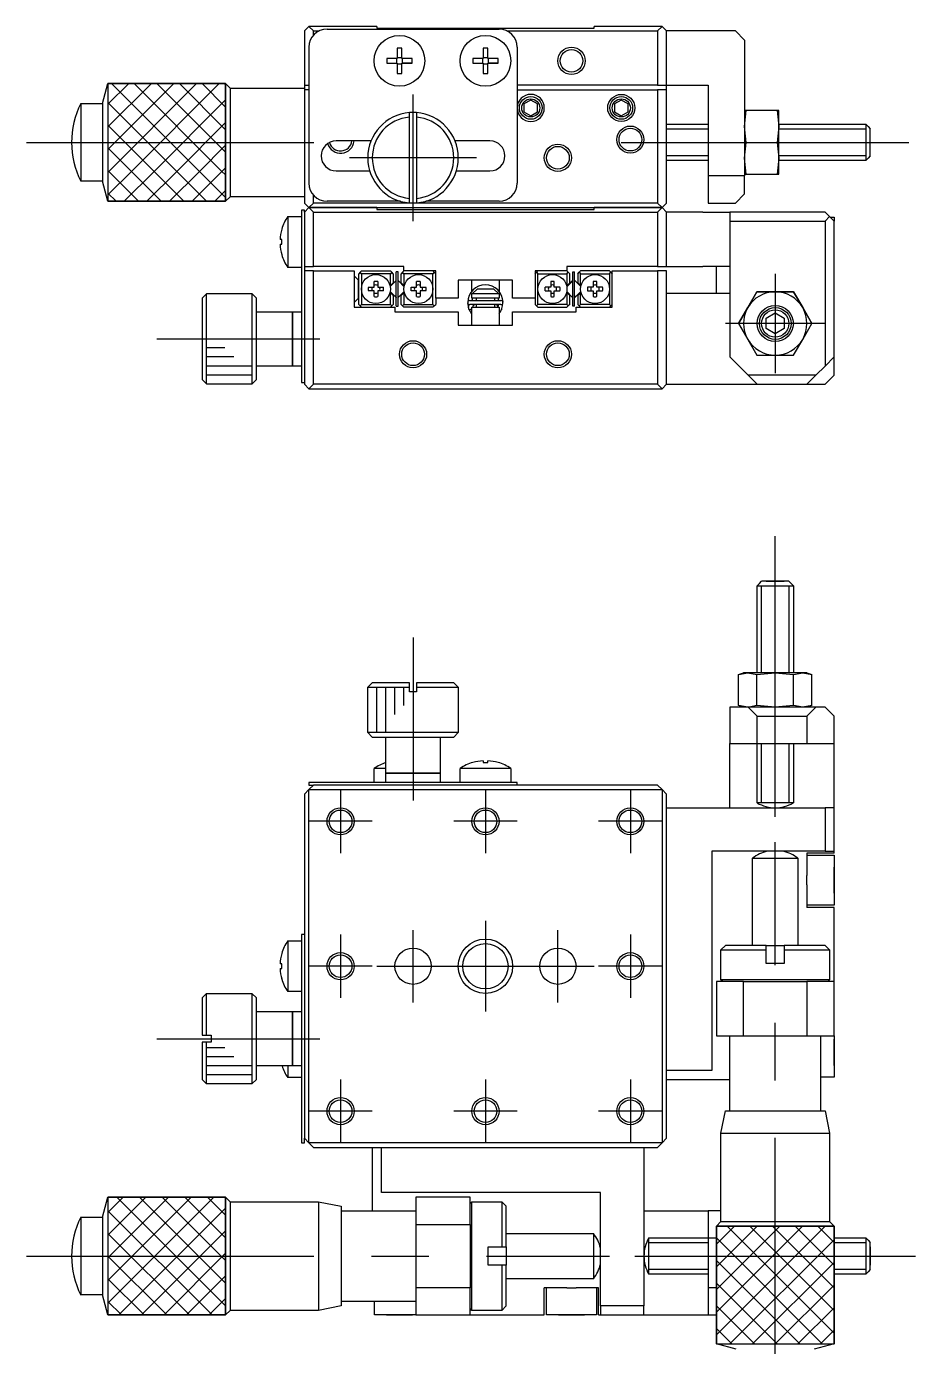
# Model space of a CAD drawing. Extents: x 10 to 359, y 7 to 229.
# Drawn here: x 195.5 to 293.7, y 83.3 to 229.1 of the extents above; entities that cross this region are included whole.
import ezdxf

# ---------------------------------------------------------------- set-up
doc = ezdxf.new("R2010")
doc.units = 0
doc.linetypes.add('CENTER', pattern=[50.8, 31.75, -6.35, 6.35, -6.35])
doc.layers.get('0').update_dxf_attribs({"linetype": 'CONTINUOUS'})
doc.layers.add('CENTER', color=1, linetype='CENTER')

msp = doc.modelspace()

# ---------------------------------------------------------------- linework, layer by layer
at = {"color": 7, "linetype": 'CONTINUOUS'}
for p, q in [((226.73, 229.08), (226.23, 228.58)), ((234.23, 229.08), (226.73, 229.08)), ((227.23, 228.58), (226.73, 229.08)), ((234.23, 229.08), (234.23, 228.88)), ((234.23, 228.88), (258.23, 228.88)), ((258.23, 228.88), (258.23, 229.08)), ((265.73, 229.08), (258.23, 229.08)), ((265.73, 229.08), (265.23, 228.58)), ((266.23, 228.58), (265.73, 229.08)), ((226.23, 228.58), (226.23, 222.58)), ((227.23, 228.11), (227.23, 228.58)), ((227.23, 228.58), (227.86, 228.58)), ((228.73, 228.78), (247.73, 228.78)), ((248.6, 228.58), (265.23, 228.58)), ((265.23, 228.58), (265.23, 222.58)), ((273.83, 228.58), (266.23, 228.58)), ((266.23, 222.58), (266.23, 228.58)), ((273.83, 228.58), (274.83, 227.58)), ((274.83, 227.58), (274.83, 212.58)), ((226.73, 226.78), (226.73, 211.78)), ((236.47, 226.68), (236.47, 225.54)), ((236.99, 226.68), (236.47, 226.68)), ((236.99, 225.54), (236.99, 226.68)), ((245.97, 226.68), (245.97, 225.54)), ((246.49, 226.68), (245.97, 226.68)), ((246.49, 225.54), (246.49, 226.68)), ((249.73, 226.78), (249.73, 211.78)), ((235.33, 225.54), (235.33, 225.02)), ((236.47, 225.54), (235.33, 225.54)), ((235.33, 225.02), (236.47, 225.02)), ((235.33, 225.02), (236.4, 225.02)), ((236.4, 225.54), (236.4, 225.02)), ((236.4, 225.02), (236.47, 225.02)), ((236.99, 225.61), (236.47, 225.61)), ((236.47, 225.02), (236.47, 223.88)), ((236.47, 224.95), (236.99, 224.95)), ((238.13, 225.54), (236.99, 225.54)), ((236.99, 225.02), (238.13, 225.02)), ((236.99, 223.88), (236.99, 225.02)), ((236.99, 225.02), (237.06, 225.02)), ((237.06, 225.02), (237.06, 225.54)), ((238.13, 225.02), (237.06, 225.02)), ((238.13, 225.02), (238.13, 225.54)), ((244.83, 225.54), (244.83, 225.02)), ((245.97, 225.54), (244.83, 225.54)), ((244.83, 225.02), (245.97, 225.02)), ((244.83, 225.02), (245.9, 225.02)), ((245.9, 225.54), (245.9, 225.02)), ((245.9, 225.02), (245.97, 225.02)), ((246.49, 225.61), (245.97, 225.61)), ((245.97, 225.02), (245.97, 223.88)), ((245.97, 224.95), (246.49, 224.95)), ((247.63, 225.54), (246.49, 225.54)), ((246.49, 225.02), (247.63, 225.02)), ((246.49, 223.88), (246.49, 225.02)), ((246.49, 225.02), (246.56, 225.02)), ((246.56, 225.02), (246.56, 225.54)), ((247.63, 225.02), (246.56, 225.02)), ((247.63, 225.02), (247.63, 225.54)), ((236.47, 223.88), (236.99, 223.88)), ((245.97, 223.88), (246.49, 223.88)), ((203.94, 220.58), (204.53, 222.78)), ((204.53, 222.78), (204.53, 214.08)), ((217.53, 222.78), (204.53, 222.78)), ((204.53, 222.78), (204.53, 209.78)), ((217.53, 222.78), (218.03, 222.28)), ((217.53, 209.78), (217.53, 222.78)), ((218.03, 222.28), (218.03, 214.25)), ((218.03, 222.28), (226.23, 222.28)), ((226.23, 222.58), (226.73, 222.58)), ((226.23, 222.58), (226.23, 222.08)), ((226.23, 222.08), (226.23, 209.58)), ((226.73, 222.08), (226.23, 222.08)), ((265.23, 222.58), (249.73, 222.58)), ((249.73, 222.08), (265.23, 222.08)), ((265.23, 222.58), (266.23, 222.58)), ((266.23, 222.08), (265.23, 222.08)), ((265.23, 222.08), (265.23, 209.58)), ((266.23, 222.58), (270.83, 222.58)), ((266.23, 222.08), (266.23, 222.58)), ((266.23, 209.58), (266.23, 222.08)), ((270.83, 222.58), (270.83, 212.58)), ((201.53, 220.58), (201.53, 214.83)), ((201.53, 220.58), (203.94, 220.58)), ((203.94, 220.58), (203.94, 214.83)), ((251.23, 220.95), (250.48, 220.52)), ((250.48, 220.52), (250.48, 219.65)), ((251.98, 220.52), (251.23, 220.95)), ((251.98, 219.65), (251.98, 220.52)), ((261.23, 220.95), (260.48, 220.52)), ((260.48, 220.52), (260.48, 219.65)), ((261.98, 220.52), (261.23, 220.95)), ((261.98, 219.65), (261.98, 220.52)), ((237.83, 219.06), (237.83, 219.57)), ((237.83, 210.1), (237.83, 219.06)), ((238.63, 219.57), (238.63, 219.06)), ((238.63, 219.06), (238.63, 210.1)), ((250.48, 219.65), (251.23, 219.22)), ((251.23, 219.22), (251.98, 219.65)), ((260.48, 219.65), (261.23, 219.22)), ((261.23, 219.22), (261.98, 219.65)), ((274.83, 218.03), (275.03, 219.78)), ((275.03, 219.78), (274.83, 219.78)), ((278.43, 219.78), (275.03, 219.78)), ((278.43, 219.78), (278.63, 218.03)), ((278.63, 219.78), (278.43, 219.78)), ((278.63, 218.03), (278.63, 219.78)), ((266.23, 218.28), (270.83, 218.28)), ((275.03, 216.28), (274.83, 218.03)), ((278.63, 218.03), (278.43, 216.28)), ((278.63, 218.28), (288.23, 218.28)), ((278.63, 214.53), (278.63, 218.03)), ((288.23, 218.28), (288.23, 216.28)), ((288.23, 218.28), (288.48, 218.03)), ((288.48, 218.03), (288.73, 217.78)), ((288.73, 216.28), (288.73, 217.78)), ((233.59, 216.43), (229.73, 216.43)), ((246.73, 216.43), (242.88, 216.43)), ((274.83, 214.53), (275.03, 216.28)), ((275.03, 216.28), (278.43, 216.28)), ((278.43, 216.28), (278.63, 214.53)), ((288.23, 216.28), (288.23, 214.28)), ((288.73, 214.78), (288.73, 216.28)), ((201.53, 214.83), (201.53, 211.98)), ((203.94, 214.83), (203.94, 211.98)), ((270.83, 214.28), (266.23, 214.28)), ((275.03, 212.78), (274.83, 214.53)), ((278.63, 214.53), (278.43, 212.78)), ((278.63, 212.78), (278.63, 214.53)), ((288.23, 214.28), (278.63, 214.28)), ((288.48, 214.53), (288.23, 214.28)), ((288.73, 214.78), (288.48, 214.53)), ((217.53, 214.08), (217.53, 209.78)), ((218.03, 214.25), (218.03, 210.28)), ((229.73, 213.13), (233.45, 213.13)), ((243.02, 213.13), (246.73, 213.13)), ((203.94, 211.98), (201.53, 211.98)), ((204.53, 209.78), (203.94, 211.98)), ((274.83, 212.58), (270.83, 212.58)), ((270.83, 212.58), (270.83, 209.58)), ((274.83, 212.78), (275.03, 212.78)), ((274.83, 210.58), (274.83, 212.58)), ((275.03, 212.78), (278.43, 212.78)), ((278.43, 212.78), (278.63, 212.78)), ((218.03, 210.28), (217.53, 209.78)), ((226.23, 210.28), (218.03, 210.28)), ((227.23, 209.58), (227.23, 210.46)), ((237.83, 209.6), (237.83, 210.1)), ((238.63, 210.1), (238.63, 209.6)), ((274.83, 210.58), (273.83, 209.58)), ((204.53, 209.78), (217.53, 209.78)), ((226.23, 208.78), (225.93, 208.78)), ((225.93, 208.78), (225.93, 206.78)), ((226.73, 209.08), (226.23, 209.58)), ((226.73, 209.08), (226.23, 208.58)), ((226.23, 208.58), (226.23, 208.78)), ((226.23, 208.58), (226.23, 202.58)), ((227.23, 209.58), (226.73, 209.08)), ((226.73, 209.08), (265.73, 209.08)), ((234.23, 209.08), (226.73, 209.08)), ((227.23, 208.58), (226.73, 209.08)), ((238.23, 209.58), (227.23, 209.58)), ((227.23, 208.58), (265.23, 208.58)), ((227.23, 202.58), (227.23, 208.58)), ((236.83, 209.78), (228.73, 209.78)), ((234.23, 209.08), (234.23, 208.88)), ((234.23, 208.88), (258.23, 208.88)), ((265.23, 209.58), (238.23, 209.58)), ((247.73, 209.78), (239.63, 209.78)), ((265.73, 209.08), (258.23, 209.08)), ((258.23, 208.88), (258.23, 209.08)), ((265.73, 209.08), (265.23, 209.58)), ((265.73, 209.08), (265.23, 208.58)), ((265.23, 208.58), (265.23, 202.58)), ((266.23, 209.58), (265.73, 209.08)), ((266.23, 208.58), (265.73, 209.08)), ((270.23, 208.58), (266.23, 208.58)), ((266.23, 202.58), (266.23, 208.58)), ((270.23, 208.58), (273.23, 208.58)), ((270.83, 209.58), (273.83, 209.58)), ((283.73, 208.58), (273.23, 208.58)), ((273.23, 208.58), (273.23, 207.58)), ((284.23, 208.08), (283.73, 208.58)), ((224.39, 208.08), (224.39, 202.48)), ((224.39, 208.08), (225.93, 208.08)), ((273.23, 207.58), (283.73, 207.58)), ((273.23, 207.58), (273.23, 192.58)), ((284.23, 208.08), (283.73, 207.58)), ((283.73, 207.58), (283.73, 191.58)), ((284.73, 207.58), (284.23, 208.08)), ((284.28, 208.03), (284.73, 208.03)), ((284.73, 208.03), (284.73, 207.58)), ((284.73, 192.58), (284.73, 207.58)), ((223.74, 205.54), (223.55, 205.54)), ((223.74, 206.68), (223.73, 206.68)), ((223.74, 205.02), (223.74, 205.54)), ((225.93, 206.78), (225.93, 191.78)), ((223.55, 205.02), (223.74, 205.02)), ((223.73, 203.88), (223.74, 203.88)), ((225.93, 202.48), (224.39, 202.48)), ((226.23, 202.58), (226.23, 202.08)), ((226.23, 202.58), (227.23, 202.58)), ((226.23, 202.08), (226.23, 189.58)), ((227.23, 202.08), (226.23, 202.08)), ((237.23, 202.58), (227.23, 202.58)), ((227.23, 202.08), (231.73, 202.08)), ((227.23, 189.58), (227.23, 202.08)), ((231.73, 202.08), (231.73, 198.08)), ((231.73, 201.56), (231.96, 201.33)), ((231.96, 201.33), (232.21, 201.08)), ((232.38, 201.93), (232.23, 201.78)), ((232.23, 198.38), (232.23, 201.78)), ((232.38, 201.93), (232.53, 202.08)), ((232.53, 201.78), (232.38, 201.93)), ((232.53, 202.08), (235.73, 202.08)), ((235.73, 201.78), (232.53, 201.78)), ((232.53, 201.78), (232.53, 200.08)), ((235.73, 202.08), (235.88, 201.93)), ((235.88, 201.93), (235.73, 201.78)), ((235.73, 200.48), (235.73, 201.78)), ((236.03, 201.78), (235.88, 201.93)), ((236.03, 201.78), (236.03, 200.78)), ((236.58, 201.98), (236.38, 201.98)), ((236.38, 198.18), (236.38, 201.98)), ((236.58, 198.18), (236.58, 201.98)), ((237.08, 201.93), (236.93, 201.78)), ((236.93, 200.78), (236.93, 201.78)), ((237.08, 201.93), (237.23, 202.08)), ((237.23, 201.78), (237.08, 201.93)), ((237.23, 202.08), (237.23, 202.58)), ((240.73, 202.08), (237.23, 202.08)), ((240.43, 201.78), (237.23, 201.78)), ((237.23, 201.78), (237.23, 200.48)), ((240.43, 202.08), (240.58, 201.93)), ((240.58, 201.93), (240.43, 201.78)), ((240.43, 200.08), (240.43, 201.78)), ((240.73, 201.78), (240.58, 201.93)), ((240.73, 199.08), (240.73, 202.08)), ((251.73, 202.08), (251.73, 199.08)), ((255.23, 202.08), (251.73, 202.08)), ((251.73, 201.78), (251.88, 201.93)), ((252.03, 202.08), (251.88, 201.93)), ((251.88, 201.93), (252.03, 201.78)), ((252.03, 201.78), (255.23, 201.78)), ((252.03, 200.08), (252.03, 201.78)), ((255.23, 202.58), (255.23, 202.08)), ((265.23, 202.58), (255.23, 202.58)), ((255.38, 201.93), (255.23, 202.08)), ((255.23, 201.78), (255.38, 201.93)), ((255.23, 201.78), (255.23, 200.48)), ((255.38, 201.93), (255.53, 201.78)), ((255.53, 200.78), (255.53, 201.78)), ((255.88, 201.98), (256.08, 201.98)), ((255.88, 198.18), (255.88, 201.98)), ((256.08, 198.18), (256.08, 201.98)), ((256.43, 201.78), (256.58, 201.93)), ((256.43, 201.78), (256.43, 200.78)), ((256.73, 202.08), (256.58, 201.93)), ((256.58, 201.93), (256.73, 201.78)), ((259.93, 202.08), (256.73, 202.08)), ((256.73, 201.78), (259.93, 201.78)), ((256.73, 200.48), (256.73, 201.78)), ((260.08, 201.93), (259.93, 202.08)), ((259.93, 201.78), (260.08, 201.93)), ((259.93, 201.78), (259.93, 200.08)), ((260.08, 201.93), (260.23, 201.78)), ((260.23, 202.08), (265.23, 202.08)), ((260.23, 198.08), (260.23, 202.08)), ((265.23, 202.58), (266.23, 202.58)), ((265.23, 202.08), (265.23, 189.58)), ((266.23, 202.08), (265.23, 202.08)), ((266.23, 202.58), (270.23, 202.58)), ((266.23, 189.58), (266.23, 202.08)), ((273.23, 202.58), (270.23, 202.58)), ((271.73, 199.58), (271.73, 202.58)), ((232.21, 199.08), (232.21, 201.08)), ((232.53, 200.08), (232.53, 198.38)), ((233.31, 200.28), (233.93, 200.28)), ((233.93, 199.88), (233.31, 199.88)), ((233.93, 200.28), (233.93, 200.91)), ((233.93, 199.26), (233.93, 199.88)), ((234.33, 200.91), (234.33, 200.28)), ((234.33, 200.28), (234.96, 200.28)), ((234.96, 199.88), (234.33, 199.88)), ((234.33, 199.88), (234.33, 199.26)), ((235.69, 200.44), (235.73, 200.48)), ((235.73, 199.68), (235.69, 199.72)), ((235.71, 200.37), (236.32, 200.98)), ((235.97, 199.57), (235.71, 199.83)), ((236.32, 199.18), (235.71, 199.8)), ((235.73, 200.48), (236.03, 200.78)), ((236.61, 200.98), (237.25, 200.34)), ((236.64, 200.98), (237.26, 200.37)), ((237.26, 199.8), (236.64, 199.18)), ((236.93, 200.78), (237.23, 200.48)), ((237.23, 200.48), (237.27, 200.44)), ((237.27, 199.72), (237.23, 199.68)), ((238.01, 200.28), (238.63, 200.28)), ((238.63, 199.88), (238.01, 199.88)), ((238.63, 200.28), (238.63, 200.91)), ((238.63, 199.26), (238.63, 199.88)), ((239.03, 200.91), (239.03, 200.28)), ((239.03, 200.28), (239.66, 200.28)), ((239.66, 199.88), (239.03, 199.88)), ((239.03, 199.88), (239.03, 199.26)), ((240.43, 198.38), (240.43, 200.08)), ((243.23, 201.08), (243.23, 199.08)), ((245.16, 201.08), (243.23, 201.08)), ((244.73, 199.85), (244.73, 201.08)), ((245.32, 200.08), (244.79, 199.58)), ((247.31, 201.08), (245.16, 201.08)), ((247.15, 200.08), (245.32, 200.08)), ((247.68, 199.58), (247.15, 200.08)), ((249.23, 201.08), (247.31, 201.08)), ((247.73, 201.08), (247.73, 199.81)), ((247.73, 199.81), (247.73, 199.81)), ((247.73, 199.81), (247.73, 199.81)), ((249.23, 199.08), (249.23, 201.08)), ((252.03, 198.38), (252.03, 200.08)), ((253.43, 200.28), (252.81, 200.28)), ((252.81, 199.88), (253.43, 199.88)), ((253.43, 200.91), (253.43, 200.28)), ((253.43, 199.88), (253.43, 199.26)), ((253.83, 200.28), (253.83, 200.91)), ((254.46, 200.28), (253.83, 200.28)), ((253.83, 199.88), (254.46, 199.88)), ((253.83, 199.26), (253.83, 199.88)), ((255.23, 200.48), (255.19, 200.44)), ((255.19, 199.72), (255.23, 199.68)), ((255.86, 200.98), (255.21, 200.34)), ((255.21, 200.37), (255.82, 200.98)), ((255.82, 199.18), (255.21, 199.8)), ((255.53, 200.78), (255.23, 200.48)), ((256.14, 200.98), (256.76, 200.37)), ((256.76, 199.8), (256.14, 199.18)), ((256.73, 200.48), (256.43, 200.78)), ((256.49, 199.57), (256.75, 199.83)), ((256.77, 200.44), (256.73, 200.48)), ((256.73, 199.68), (256.77, 199.72)), ((258.13, 200.28), (257.51, 200.28)), ((257.51, 199.88), (258.13, 199.88)), ((258.13, 200.91), (258.13, 200.28)), ((258.13, 199.88), (258.13, 199.26)), ((258.53, 200.28), (258.53, 200.91)), ((259.16, 200.28), (258.53, 200.28)), ((258.53, 199.26), (258.53, 199.88)), ((258.53, 199.88), (259.16, 199.88)), ((259.93, 200.08), (259.93, 198.38)), ((276.21, 199.78), (275.2, 198.03)), ((275.2, 198.03), (276.21, 199.78)), ((278.23, 199.78), (276.21, 199.78)), ((276.21, 199.78), (278.23, 199.78)), ((280.25, 199.78), (278.23, 199.78)), ((278.23, 199.78), (280.25, 199.78)), ((281.26, 198.03), (280.25, 199.78)), ((280.25, 199.78), (281.26, 198.03)), ((215.43, 199.57), (214.93, 199.06)), ((214.93, 199.06), (214.93, 190.1)), ((215.93, 199.57), (215.43, 199.57)), ((215.43, 189.6), (215.43, 199.57)), ((215.93, 199.58), (215.93, 199.57)), ((215.93, 199.58), (220.43, 199.58)), ((220.43, 199.58), (220.43, 189.58)), ((220.43, 199.58), (220.93, 199.08)), ((220.93, 190.08), (220.93, 199.08)), ((231.96, 198.83), (231.73, 198.6)), ((232.21, 199.08), (231.96, 198.83)), ((232.23, 198.38), (232.38, 198.23)), ((232.38, 198.23), (232.53, 198.38)), ((232.53, 198.38), (235.73, 198.38)), ((235.73, 198.38), (235.73, 199.68)), ((236.03, 199.38), (235.73, 199.68)), ((235.73, 198.38), (235.88, 198.23)), ((235.88, 198.23), (236.03, 198.38)), ((236.36, 199.18), (235.97, 199.57)), ((236.03, 199.38), (236.03, 198.38)), ((237.23, 199.68), (236.93, 199.38)), ((236.93, 198.38), (236.93, 199.38)), ((236.93, 198.38), (237.08, 198.23)), ((237.08, 198.23), (237.23, 198.38)), ((237.23, 199.68), (237.23, 198.38)), ((237.23, 198.38), (240.43, 198.38)), ((240.43, 198.38), (240.58, 198.23)), ((240.58, 198.23), (240.73, 198.38)), ((240.73, 199.08), (240.73, 198.38)), ((243.23, 199.08), (240.73, 199.08)), ((244.43, 197.8), (244.27, 198.56)), ((244.38, 198.22), (244.39, 198.26)), ((244.39, 198.26), (244.4, 198.29)), ((244.4, 198.29), (244.41, 198.33)), ((244.41, 198.33), (244.42, 198.36)), ((244.42, 198.36), (244.43, 198.37)), ((244.49, 198.81), (247.94, 198.81)), ((247.94, 198.36), (244.49, 198.36)), ((244.73, 199.58), (244.79, 199.58)), ((244.73, 199.08), (244.73, 199.58)), ((247.73, 199.08), (244.73, 199.08)), ((244.8, 199.08), (244.73, 198.81)), ((244.79, 199.58), (247.68, 199.58)), ((244.88, 198.26), (244.87, 198.25)), ((244.87, 198.25), (244.87, 198.24)), ((244.89, 198.27), (244.88, 198.26)), ((244.9, 198.28), (244.89, 198.27)), ((244.91, 198.29), (244.9, 198.28)), ((244.92, 198.3), (244.91, 198.29)), ((244.93, 198.31), (244.92, 198.3)), ((244.94, 198.32), (244.93, 198.31)), ((244.95, 198.32), (244.94, 198.32)), ((244.97, 198.33), (244.95, 198.32)), ((244.98, 198.34), (244.97, 198.33)), ((244.99, 198.34), (244.98, 198.34)), ((245, 198.35), (244.99, 198.34)), ((245.02, 198.35), (245, 198.35)), ((245.03, 198.35), (245.02, 198.35)), ((245.04, 198.36), (245.03, 198.35)), ((245.06, 198.36), (245.04, 198.36)), ((245.07, 198.36), (245.06, 198.36)), ((245.08, 198.36), (245.07, 198.36)), ((245.09, 198.36), (245.08, 198.36)), ((245.23, 198.81), (245.23, 199.08)), ((245.23, 198.08), (245.23, 198.36)), ((247.23, 199.08), (247.23, 198.81)), ((247.23, 198.36), (247.23, 198.08)), ((247.36, 198.36), (247.34, 198.36)), ((247.34, 198.36), (247.34, 198.36)), ((247.37, 198.36), (247.36, 198.36)), ((247.38, 198.36), (247.37, 198.36)), ((247.4, 198.35), (247.38, 198.36)), ((247.41, 198.35), (247.4, 198.35)), ((247.42, 198.35), (247.41, 198.35)), ((247.44, 198.34), (247.42, 198.35)), ((247.45, 198.34), (247.44, 198.34)), ((247.46, 198.33), (247.45, 198.34)), ((247.47, 198.33), (247.46, 198.33)), ((247.49, 198.32), (247.47, 198.33)), ((247.5, 198.31), (247.49, 198.32)), ((247.51, 198.3), (247.5, 198.31)), ((247.52, 198.3), (247.51, 198.3)), ((247.53, 198.29), (247.52, 198.3)), ((247.54, 198.28), (247.53, 198.29)), ((247.55, 198.27), (247.54, 198.28)), ((247.56, 198.26), (247.55, 198.27)), ((247.56, 198.25), (247.56, 198.26)), ((247.7, 198.81), (247.63, 199.08)), ((247.63, 198.08), (247.7, 198.36)), ((247.68, 199.58), (247.73, 199.58)), ((247.73, 199.58), (247.73, 199.08)), ((251.73, 199.08), (249.23, 199.08)), ((251.73, 199.08), (251.73, 198.38)), ((251.88, 198.23), (251.73, 198.38)), ((252.03, 198.38), (251.88, 198.23)), ((255.23, 198.38), (252.03, 198.38)), ((255.23, 199.68), (255.23, 198.38)), ((255.23, 199.68), (255.53, 199.38)), ((255.38, 198.23), (255.23, 198.38)), ((255.53, 198.38), (255.38, 198.23)), ((255.53, 198.38), (255.53, 199.38)), ((256.11, 199.18), (256.49, 199.57)), ((256.43, 199.38), (256.73, 199.68)), ((256.43, 199.38), (256.43, 198.38)), ((256.58, 198.23), (256.43, 198.38)), ((256.73, 198.38), (256.58, 198.23)), ((256.73, 198.38), (256.73, 199.68)), ((259.93, 198.38), (256.73, 198.38)), ((260.08, 198.23), (259.93, 198.38)), ((260.23, 198.38), (260.08, 198.23)), ((273.23, 199.58), (266.23, 199.58)), ((220.93, 197.58), (224.93, 197.58)), ((224.93, 197.58), (224.93, 191.58)), ((224.93, 191.58), (224.93, 197.58)), ((224.93, 197.58), (225.93, 197.58)), ((231.73, 198.08), (236.23, 198.08)), ((232.53, 198.08), (232.38, 198.23)), ((235.88, 198.23), (235.73, 198.08)), ((236.23, 198.08), (236.23, 197.58)), ((236.23, 197.58), (243.23, 197.58)), ((236.38, 198.18), (236.58, 198.18)), ((237.23, 198.08), (237.08, 198.23)), ((240.43, 198.08), (237.23, 198.08)), ((240.58, 198.23), (240.43, 198.08)), ((243.23, 197.58), (243.23, 196.08)), ((244.37, 198.15), (244.38, 198.19)), ((244.37, 198.12), (244.37, 198.15)), ((244.37, 198.08), (244.37, 198.12)), ((244.37, 198.05), (244.37, 198.08)), ((244.37, 198.01), (244.37, 198.05)), ((244.38, 197.97), (244.37, 198.01)), ((244.38, 198.19), (244.38, 198.22)), ((244.39, 197.94), (244.38, 197.97)), ((244.39, 197.9), (244.39, 197.94)), ((244.4, 197.87), (244.39, 197.9)), ((244.42, 197.84), (244.4, 197.87)), ((244.43, 197.81), (244.42, 197.84)), ((244.43, 197.8), (244.73, 197.9)), ((244.43, 197.81), (244.43, 197.8)), ((244.73, 197.32), (244.43, 197.81)), ((244.43, 197.8), (244.43, 197.8)), ((244.43, 197.8), (244.44, 197.8)), ((244.45, 197.77), (244.43, 197.8)), ((244.44, 197.8), (244.44, 197.8)), ((244.44, 197.8), (244.45, 197.8)), ((244.45, 197.8), (244.46, 197.8)), ((244.46, 197.8), (244.47, 197.8)), ((244.47, 197.8), (244.48, 197.81)), ((244.48, 197.81), (244.49, 197.81)), ((244.49, 197.81), (244.5, 197.81)), ((244.5, 197.81), (244.51, 197.82)), ((244.51, 197.82), (244.53, 197.82)), ((244.53, 197.82), (244.54, 197.83)), ((244.54, 197.83), (244.56, 197.83)), ((244.56, 197.83), (244.58, 197.84)), ((244.58, 197.84), (244.59, 197.85)), ((244.59, 197.85), (244.61, 197.85)), ((244.61, 197.85), (244.63, 197.86)), ((244.63, 197.86), (244.65, 197.87)), ((244.65, 197.87), (244.66, 197.87)), ((244.66, 197.87), (244.68, 197.88)), ((244.68, 197.88), (244.7, 197.89)), ((244.7, 197.89), (244.72, 197.9)), ((244.72, 197.9), (244.73, 197.91)), ((244.73, 198.08), (247.73, 198.08)), ((244.73, 196.08), (244.73, 198.08)), ((244.83, 198.16), (244.82, 198.14)), ((244.82, 198.14), (244.82, 198.13)), ((244.82, 198.13), (244.82, 198.11)), ((244.82, 198.11), (244.82, 198.1)), ((244.82, 198.1), (244.82, 198.09)), ((244.82, 198.09), (244.82, 198.08)), ((244.84, 198.18), (244.83, 198.17)), ((244.83, 198.17), (244.83, 198.16)), ((244.85, 198.21), (244.84, 198.19)), ((244.84, 198.19), (244.84, 198.18)), ((244.86, 198.23), (244.85, 198.22)), ((244.85, 198.22), (244.85, 198.21)), ((244.87, 198.24), (244.86, 198.23)), ((247.57, 198.23), (247.56, 198.25)), ((247.58, 198.22), (247.57, 198.23)), ((247.58, 198.21), (247.58, 198.22)), ((247.59, 198.2), (247.58, 198.21)), ((247.6, 198.19), (247.59, 198.2)), ((247.6, 198.17), (247.6, 198.19)), ((247.6, 198.16), (247.6, 198.17)), ((247.61, 198.15), (247.6, 198.16)), ((247.61, 198.13), (247.61, 198.15)), ((247.61, 198.12), (247.61, 198.13)), ((247.61, 198.11), (247.61, 198.12)), ((247.61, 198.09), (247.61, 198.11)), ((247.61, 198.08), (247.61, 198.09)), ((247.73, 198.08), (247.73, 196.08)), ((248, 197.81), (247.99, 197.78)), ((248.02, 197.85), (248, 197.81)), ((248, 197.81), (248, 197.81)), ((248, 197.81), (248, 197.81)), ((248, 197.81), (248, 197.81)), ((248, 197.8), (248, 197.81)), ((248.03, 197.87), (248.02, 197.86)), ((248.02, 197.86), (248.02, 197.86)), ((248.02, 197.86), (248.02, 197.86)), ((248.02, 197.86), (248.02, 197.85)), ((248.03, 197.87), (248.03, 197.87)), ((248.03, 197.87), (248.03, 197.87)), ((249.23, 197.58), (256.23, 197.58)), ((249.23, 196.08), (249.23, 197.58)), ((251.88, 198.23), (252.03, 198.08)), ((252.03, 198.08), (255.23, 198.08)), ((255.23, 198.08), (255.38, 198.23)), ((256.08, 198.18), (255.88, 198.18)), ((256.23, 198.08), (260.23, 198.08)), ((256.23, 197.58), (256.23, 198.08)), ((256.58, 198.23), (256.73, 198.08)), ((259.93, 198.08), (260.08, 198.23)), ((275.2, 198.03), (274.19, 196.28)), ((274.19, 196.28), (275.2, 198.03)), ((277.23, 196.86), (278.23, 197.44)), ((277.23, 195.71), (277.23, 196.86)), ((278.23, 197.44), (279.23, 196.86)), ((279.23, 196.86), (279.23, 195.71)), ((282.27, 196.28), (281.26, 198.03)), ((281.26, 198.03), (282.27, 196.28)), ((243.23, 196.08), (249.23, 196.08)), ((274.19, 196.28), (275.2, 194.53)), ((278.23, 195.13), (277.23, 195.71)), ((278.23, 195.13), (277.23, 195.71)), ((279.23, 195.71), (278.23, 195.13)), ((279.23, 195.71), (278.23, 195.13)), ((281.26, 194.53), (282.27, 196.28)), ((275.2, 194.53), (276.21, 192.78)), ((280.25, 192.78), (281.26, 194.53)), ((275.23, 190.58), (273.23, 192.58)), ((276.21, 192.78), (278.23, 192.78)), ((278.23, 192.78), (280.25, 192.78)), ((283.73, 191.58), (284.73, 192.58)), ((284.73, 190.58), (284.73, 192.58)), ((224.93, 191.58), (220.93, 191.58)), ((225.93, 191.58), (224.93, 191.58)), ((225.93, 191.78), (225.93, 189.78)), ((283.73, 191.58), (282.73, 190.58)), ((214.93, 190.1), (215.43, 189.6)), ((215.43, 189.6), (215.93, 189.6)), ((215.93, 189.6), (215.93, 189.58)), ((220.43, 189.58), (215.93, 189.58)), ((220.93, 190.08), (220.43, 189.58)), ((225.93, 189.78), (226.23, 189.78)), ((226.73, 189.08), (226.23, 189.58)), ((227.23, 189.58), (226.73, 189.08)), ((265.23, 189.58), (227.23, 189.58)), ((265.73, 189.08), (265.23, 189.58)), ((266.23, 189.58), (265.73, 189.08)), ((266.23, 189.58), (276.23, 189.58)), ((282.73, 190.58), (275.23, 190.58)), ((275.23, 190.58), (276.23, 189.58)), ((276.23, 189.58), (281.73, 189.58)), ((281.73, 189.58), (282.73, 190.58)), ((281.73, 189.58), (283.73, 189.58)), ((284.73, 190.58), (283.73, 189.58)), ((226.73, 189.08), (265.73, 189.08)), ((276.48, 167.56), (276.73, 167.81)), ((279.73, 167.81), (276.73, 167.81)), ((279.73, 167.81), (276.73, 167.81)), ((278.23, 167.81), (277.23, 167.81)), ((277.23, 167.81), (278.23, 167.81)), ((278.23, 167.81), (279.23, 167.81)), ((279.23, 167.81), (278.23, 167.81)), ((279.73, 167.81), (279.98, 167.56)), ((276.23, 167.31), (276.48, 167.56)), ((276.23, 167.31), (280.23, 167.31)), ((276.23, 157.71), (276.23, 167.31)), ((279.98, 167.56), (280.23, 167.31)), ((280.23, 167.31), (280.23, 157.71)), ((274.19, 157.51), (275.2, 157.71)), ((274.19, 157.51), (274.73, 157.71)), ((274.19, 154.1), (274.19, 157.51)), ((275.2, 157.71), (274.73, 157.71)), ((278.23, 157.71), (275.2, 157.71)), ((275.2, 157.71), (276.21, 157.51)), ((276.21, 157.51), (278.23, 157.71)), ((276.21, 154.1), (276.21, 157.51)), ((281.26, 157.71), (278.23, 157.71)), ((278.23, 157.71), (280.25, 157.51)), ((280.25, 157.51), (281.26, 157.71)), ((280.25, 154.1), (280.25, 157.51)), ((281.26, 157.71), (282.27, 157.51)), ((281.73, 157.71), (281.26, 157.71)), ((281.73, 157.71), (282.27, 157.51)), ((282.27, 154.1), (282.27, 157.51)), ((233.23, 156.11), (233.73, 156.61)), ((233.23, 156.11), (237.83, 156.11)), ((233.23, 151.11), (233.23, 156.11)), ((237.83, 156.61), (233.73, 156.61)), ((237.83, 156.61), (233.73, 156.61)), ((237.83, 156.11), (237.83, 156.61)), ((237.83, 155.61), (237.83, 156.11)), ((242.73, 156.61), (238.63, 156.61)), ((242.73, 156.61), (238.63, 156.61)), ((238.63, 156.61), (238.63, 156.11)), ((238.63, 156.11), (243.23, 156.11)), ((238.63, 156.11), (238.63, 155.61)), ((242.73, 156.61), (243.23, 156.11)), ((243.23, 156.11), (243.23, 151.11)), ((238.63, 155.61), (237.83, 155.61)), ((238.63, 155.61), (237.83, 155.61)), ((273.23, 153.91), (273.23, 149.91)), ((275.23, 153.91), (273.23, 153.91)), ((275.2, 153.91), (274.19, 154.1)), ((274.73, 153.91), (274.19, 154.1)), ((275.34, 153.91), (275.2, 153.91)), ((276.23, 153.91), (275.23, 153.91)), ((275.23, 153.91), (276.23, 152.91)), ((276.21, 154.1), (275.34, 153.91)), ((278.23, 153.91), (276.21, 154.1)), ((280.23, 153.91), (276.23, 153.91)), ((280.25, 154.1), (278.23, 153.91)), ((282.73, 153.91), (280.23, 153.91)), ((281.26, 153.91), (280.25, 154.1)), ((282.27, 154.1), (281.26, 153.91)), ((282.27, 154.1), (281.73, 153.91)), ((281.73, 152.91), (282.73, 153.91)), ((283.73, 153.91), (282.73, 153.91)), ((283.73, 153.91), (284.73, 152.91)), ((276.23, 152.91), (281.73, 152.91)), ((276.23, 149.91), (276.23, 152.91)), ((281.73, 152.91), (281.73, 149.91)), ((284.73, 149.91), (284.73, 152.91)), ((243.23, 151.11), (233.23, 151.11)), ((233.73, 150.61), (233.23, 151.11)), ((233.73, 150.61), (242.73, 150.61)), ((235.23, 146.61), (235.23, 150.61)), ((241.23, 150.61), (241.23, 146.61)), ((243.23, 151.11), (242.73, 150.61)), ((273.23, 149.91), (276.23, 149.91)), ((273.23, 142.81), (273.23, 149.91)), ((276.23, 149.91), (281.73, 149.91)), ((276.23, 143.34), (276.23, 149.91)), ((280.23, 149.91), (280.23, 143.34)), ((281.73, 149.91), (284.73, 149.91)), ((284.73, 142.81), (284.73, 149.91)), ((244.83, 147.81), (244.83, 147.8)), ((244.83, 147.81), (244.83, 147.8)), ((245.97, 147.99), (245.97, 147.8)), ((245.97, 147.8), (246.49, 147.8)), ((246.49, 147.8), (246.49, 147.99)), ((247.63, 147.8), (247.63, 147.81)), ((247.63, 147.8), (247.63, 147.81)), ((235.23, 147.15), (233.93, 147.15)), ((233.93, 145.61), (233.93, 147.15)), ((241.23, 146.61), (235.23, 146.61)), ((235.23, 146.61), (241.23, 146.61)), ((235.23, 145.61), (235.23, 146.61)), ((241.23, 146.61), (241.23, 145.61)), ((249.03, 147.15), (243.43, 147.15)), ((243.43, 145.61), (243.43, 147.15)), ((249.03, 147.15), (249.03, 145.61)), ((226.73, 144.81), (226.23, 144.31)), ((226.73, 145.61), (226.73, 145.31)), ((228.73, 145.61), (226.73, 145.61)), ((226.73, 145.31), (227.23, 145.31)), ((227.23, 145.31), (226.73, 144.81)), ((226.73, 144.81), (265.73, 144.81)), ((226.73, 105.81), (226.73, 144.81)), ((265.23, 145.31), (227.23, 145.31)), ((247.73, 145.61), (228.73, 145.61)), ((249.73, 145.61), (247.73, 145.61)), ((249.73, 145.31), (249.73, 145.61)), ((265.73, 144.81), (265.23, 145.31)), ((265.73, 144.81), (265.73, 105.81)), ((266.23, 144.31), (265.73, 144.81)), ((226.23, 144.31), (226.23, 106.31)), ((266.23, 106.31), (266.23, 144.31)), ((280.23, 143.34), (276.23, 143.34)), ((280.23, 143.34), (276.23, 143.34)), ((266.23, 113.81), (266.23, 142.81)), ((266.23, 142.81), (283.73, 142.81)), ((266.23, 113.81), (266.23, 142.81)), ((284.73, 142.81), (283.73, 142.81)), ((283.73, 142.81), (283.73, 138.01)), ((284.73, 138.01), (284.73, 142.81)), ((271.23, 138.01), (271.23, 113.81)), ((283.73, 138.01), (271.23, 138.01)), ((275.73, 137.23), (275.88, 137.23)), ((275.73, 127.61), (275.73, 137.23)), ((275.88, 137.23), (280.73, 137.23)), ((280.73, 137.23), (280.73, 127.61)), ((284.73, 137.81), (281.73, 137.81)), ((281.73, 137.81), (281.73, 135.33)), ((281.73, 137.56), (284.73, 137.56)), ((283.73, 138.01), (284.73, 138.01)), ((284.73, 137.81), (284.73, 138.01)), ((284.73, 137.56), (284.73, 134.81)), ((284.73, 137.56), (284.73, 132.06)), ((284.73, 135.53), (284.73, 136.25)), ((284.73, 136.25), (284.73, 135.53)), ((281.73, 134.81), (281.73, 135.33)), ((281.73, 134.29), (281.73, 134.81)), ((281.73, 134.29), (281.73, 131.81)), ((284.73, 134.09), (284.73, 135.53)), ((284.73, 135.53), (284.73, 134.09)), ((284.73, 134.81), (284.73, 132.06)), ((284.73, 133.36), (284.73, 134.09)), ((284.73, 134.09), (284.73, 133.36)), ((284.73, 132.06), (281.73, 132.06)), ((284.73, 131.81), (281.73, 131.81)), ((284.73, 123.61), (284.73, 131.81)), ((226.23, 128.81), (225.93, 128.81)), ((225.93, 128.81), (225.93, 126.81)), ((224.39, 128.11), (224.39, 122.51)), ((224.39, 128.11), (225.93, 128.11)), ((272.23, 127.11), (272.73, 127.61)), ((272.23, 127.11), (277.23, 127.11)), ((272.23, 123.81), (272.23, 127.11)), ((277.23, 127.61), (272.73, 127.61)), ((277.23, 127.61), (279.23, 127.61)), ((277.23, 127.11), (277.23, 127.61)), ((277.23, 125.61), (277.23, 127.11)), ((283.73, 127.61), (279.23, 127.61)), ((279.23, 127.61), (279.23, 127.11)), ((279.23, 127.11), (284.23, 127.11)), ((279.23, 127.11), (279.23, 125.61)), ((283.73, 127.61), (284.23, 127.11)), ((284.23, 127.11), (284.23, 123.81)), ((223.74, 125.57), (223.55, 125.57)), ((223.74, 126.71), (223.73, 126.71)), ((223.74, 126.71), (223.73, 126.71)), ((223.74, 125.05), (223.74, 125.57)), ((225.93, 126.81), (225.93, 107.81)), ((279.23, 125.61), (277.23, 125.61)), ((223.55, 125.05), (223.74, 125.05)), ((223.73, 123.9), (223.74, 123.91)), ((223.73, 123.9), (223.74, 123.91)), ((225.93, 122.51), (224.39, 122.51)), ((271.73, 123.61), (271.73, 117.61)), ((274.73, 123.61), (271.73, 123.61)), ((284.23, 123.81), (272.23, 123.81)), ((272.43, 123.61), (272.23, 123.81)), ((274.73, 117.61), (274.73, 123.61)), ((274.73, 123.61), (281.73, 123.61)), ((281.73, 123.61), (281.73, 117.61)), ((284.73, 123.61), (281.73, 123.61)), ((284.23, 123.81), (284.03, 123.61)), ((284.73, 117.61), (284.73, 123.61)), ((214.93, 121.81), (215.43, 122.31)), ((214.93, 121.81), (214.93, 117.71)), ((214.93, 121.81), (214.93, 117.71)), ((215.43, 117.71), (215.43, 122.31)), ((215.43, 122.31), (220.43, 122.31)), ((220.43, 122.31), (220.43, 112.31)), ((220.43, 122.31), (220.93, 121.81)), ((220.93, 112.81), (220.93, 121.81)), ((220.93, 120.31), (224.93, 120.31)), ((224.93, 120.31), (224.93, 114.31)), ((224.93, 114.31), (224.93, 120.31)), ((224.93, 120.31), (225.93, 120.31)), ((214.93, 117.71), (215.43, 117.71)), ((214.93, 116.91), (214.93, 112.81)), ((214.93, 116.91), (214.93, 112.81)), ((215.43, 116.91), (214.93, 116.91)), ((215.43, 117.71), (215.93, 117.71)), ((215.43, 112.31), (215.43, 116.91)), ((215.93, 116.91), (215.43, 116.91)), ((215.93, 117.71), (215.93, 116.91)), ((215.93, 117.71), (215.93, 116.91)), ((271.73, 117.61), (274.73, 117.61)), ((273.23, 109.36), (273.23, 117.61)), ((274.73, 117.61), (281.73, 117.61)), ((281.73, 117.61), (284.73, 117.61)), ((283.23, 117.61), (283.23, 109.36)), ((284.73, 117.61), (284.73, 115.81)), ((284.73, 117.61), (284.73, 113.06)), ((284.73, 116.53), (284.73, 117.25)), ((284.73, 117.25), (284.73, 116.53)), ((284.73, 115.09), (284.73, 116.53)), ((284.73, 116.53), (284.73, 115.09)), ((284.73, 115.81), (284.73, 113.06)), ((224.93, 114.31), (220.93, 114.31)), ((224.39, 114.31), (224.39, 113.01)), ((225.93, 114.31), (224.93, 114.31)), ((271.23, 113.81), (266.23, 113.81)), ((284.73, 114.36), (284.73, 115.09)), ((284.73, 115.09), (284.73, 114.36)), ((215.43, 112.31), (214.93, 112.81)), ((220.43, 112.31), (215.43, 112.31)), ((220.93, 112.81), (220.43, 112.31)), ((225.93, 113.01), (224.39, 113.01)), ((266.23, 112.81), (273.23, 112.81)), ((284.73, 113.06), (283.23, 113.06)), ((272.23, 106.86), (272.73, 109.36)), ((272.73, 109.36), (273.06, 109.36)), ((273.06, 109.36), (283.73, 109.36)), ((283.73, 109.36), (284.23, 106.86)), ((225.93, 107.81), (225.93, 105.81)), ((272.23, 106.86), (272.59, 106.86)), ((272.23, 97.11), (272.23, 106.86)), ((272.59, 106.86), (284.23, 106.86)), ((284.23, 106.86), (284.23, 97.11)), ((225.93, 105.81), (226.23, 105.81)), ((226.23, 106.31), (226.73, 105.81)), ((226.23, 105.81), (226.23, 106.31)), ((265.73, 105.81), (226.73, 105.81)), ((226.73, 105.81), (227.23, 105.31)), ((227.23, 105.31), (234.73, 105.31)), ((233.73, 105.31), (233.73, 98.31)), ((234.73, 105.31), (263.73, 105.31)), ((234.73, 100.31), (234.73, 105.31)), ((234.73, 105.31), (263.73, 105.31)), ((263.73, 105.31), (263.73, 87.81)), ((263.73, 105.31), (265.23, 105.31)), ((265.23, 105.31), (265.73, 105.81)), ((265.23, 105.31), (265.73, 105.81)), ((265.73, 105.81), (266.23, 106.31)), ((203.94, 97.61), (204.53, 99.81)), ((204.53, 99.81), (204.53, 99.42)), ((217.53, 99.81), (204.53, 99.81)), ((204.53, 99.81), (204.53, 86.81)), ((217.53, 99.81), (217.53, 99.42)), ((217.53, 99.81), (218.03, 99.31)), ((217.53, 86.81), (217.53, 99.81)), ((218.03, 99.31), (218.03, 98.95)), ((218.03, 99.31), (227.78, 99.31)), ((227.78, 99.31), (227.78, 98.95)), ((227.78, 99.31), (230.28, 98.81)), ((258.93, 100.31), (234.73, 100.31)), ((244.53, 99.81), (238.53, 99.81)), ((238.53, 99.81), (238.53, 96.81)), ((244.53, 96.81), (244.53, 99.81)), ((244.53, 99.11), (244.73, 99.31)), ((244.73, 87.31), (244.73, 99.31)), ((244.73, 99.31), (248.03, 99.31)), ((248.03, 99.31), (248.03, 94.31)), ((248.03, 99.31), (248.53, 98.81)), ((258.93, 87.81), (258.93, 100.31)), ((218.03, 98.95), (218.03, 87.31)), ((227.78, 98.95), (227.78, 87.31)), ((230.28, 98.81), (230.28, 98.48)), ((230.28, 98.48), (230.28, 87.81)), ((230.28, 98.31), (238.53, 98.31)), ((248.53, 94.31), (248.53, 98.81)), ((263.73, 98.31), (270.83, 98.31)), ((272.23, 98.31), (270.83, 98.31)), ((270.83, 98.31), (270.83, 95.31)), ((201.53, 97.61), (201.53, 97.35)), ((201.53, 97.61), (203.94, 97.61)), ((201.53, 97.35), (201.53, 89.01)), ((203.94, 97.61), (203.94, 97.35)), ((203.94, 97.35), (203.94, 89.01)), ((238.53, 96.81), (244.53, 96.81)), ((238.53, 96.81), (238.53, 89.81)), ((244.53, 96.81), (244.53, 89.81)), ((271.73, 96.61), (272.23, 97.11)), ((271.73, 96.61), (272.12, 96.61)), ((271.73, 96.61), (271.73, 83.61)), ((284.73, 96.61), (271.73, 96.61)), ((272.23, 97.11), (272.59, 97.11)), ((272.59, 97.11), (284.23, 97.11)), ((284.23, 97.11), (284.73, 96.61)), ((284.73, 83.61), (284.73, 96.61)), ((248.53, 95.81), (258.15, 95.81)), ((258.15, 95.81), (258.15, 95.66)), ((258.15, 95.66), (258.15, 90.81)), ((264.27, 91.31), (264.27, 95.31)), ((264.27, 91.31), (264.27, 95.31)), ((264.27, 95.31), (270.83, 95.31)), ((270.83, 95.31), (270.83, 89.81)), ((270.83, 95.31), (271.73, 95.31)), ((284.73, 95.31), (288.23, 95.31)), ((288.23, 95.31), (288.23, 91.31)), ((288.23, 95.31), (288.48, 95.06)), ((288.48, 95.06), (288.73, 94.81)), ((288.73, 91.81), (288.73, 94.81)), ((288.73, 91.81), (288.73, 94.81)), ((246.53, 92.31), (246.53, 94.31)), ((246.53, 94.31), (248.03, 94.31)), ((248.03, 94.31), (248.53, 94.31)), ((248.53, 94.31), (248.53, 92.31)), ((288.73, 93.31), (288.73, 94.31)), ((288.73, 94.31), (288.73, 93.31)), ((288.73, 93.31), (288.73, 92.31)), ((288.73, 92.31), (288.73, 93.31)), ((248.03, 92.31), (246.53, 92.31)), ((248.03, 92.31), (248.03, 87.31)), ((248.53, 92.31), (248.03, 92.31)), ((248.53, 87.81), (248.53, 92.31)), ((258.15, 90.81), (248.53, 90.81)), ((270.83, 91.31), (264.27, 91.31)), ((288.23, 91.31), (284.73, 91.31)), ((288.48, 91.56), (288.23, 91.31)), ((288.73, 91.81), (288.48, 91.56)), ((203.94, 89.01), (201.53, 89.01)), ((204.53, 86.81), (203.94, 89.01)), ((244.53, 89.81), (238.53, 89.81)), ((238.53, 89.81), (238.53, 86.81)), ((244.53, 86.81), (244.53, 89.81)), ((252.73, 86.81), (252.73, 89.81)), ((255.21, 89.81), (252.73, 89.81)), ((252.98, 86.81), (252.98, 89.81)), ((255.21, 89.81), (255.73, 89.81)), ((255.73, 89.81), (256.25, 89.81)), ((258.73, 89.81), (256.25, 89.81)), ((258.48, 89.81), (258.48, 86.81)), ((258.73, 86.81), (258.73, 89.81)), ((271.73, 89.81), (270.83, 89.81)), ((270.83, 89.81), (270.83, 86.81)), ((230.28, 87.81), (227.78, 87.31)), ((238.53, 88.31), (230.28, 88.31)), ((233.98, 86.81), (233.98, 88.31)), ((244.73, 87.31), (244.53, 87.51)), ((248.53, 87.81), (248.03, 87.31)), ((263.73, 87.81), (258.93, 87.81)), ((258.93, 87.81), (258.93, 86.81)), ((263.73, 86.81), (263.73, 87.81)), ((204.53, 86.81), (217.53, 86.81)), ((218.03, 87.31), (217.53, 86.81)), ((227.78, 87.31), (218.03, 87.31)), ((238.53, 86.81), (233.98, 86.81)), ((236.73, 86.81), (233.98, 86.81)), ((235.29, 86.81), (236.01, 86.81)), ((236.01, 86.81), (235.29, 86.81)), ((236.01, 86.81), (237.45, 86.81)), ((237.45, 86.81), (236.01, 86.81)), ((238.53, 86.81), (236.73, 86.81)), ((237.45, 86.81), (238.18, 86.81)), ((238.18, 86.81), (237.45, 86.81)), ((238.53, 86.81), (244.53, 86.81)), ((244.53, 86.81), (252.73, 86.81)), ((248.03, 87.31), (244.73, 87.31)), ((258.48, 86.81), (252.98, 86.81)), ((255.73, 86.81), (252.98, 86.81)), ((254.29, 86.81), (255.01, 86.81)), ((255.01, 86.81), (254.29, 86.81)), ((255.01, 86.81), (256.45, 86.81)), ((256.45, 86.81), (255.01, 86.81)), ((258.48, 86.81), (255.73, 86.81)), ((256.45, 86.81), (257.18, 86.81)), ((257.18, 86.81), (256.45, 86.81)), ((258.73, 86.81), (258.93, 86.81)), ((258.93, 86.81), (263.73, 86.81)), ((263.73, 86.81), (270.83, 86.81)), ((270.83, 86.81), (271.73, 86.81)), ((271.73, 83.61), (272.12, 83.61)), ((273.93, 83.02), (271.73, 83.61)), ((271.73, 83.61), (284.73, 83.61)), ((284.73, 83.61), (282.53, 83.02))]:
    msp.add_line(p, q, dxfattribs=at)
at = {"color": 3, "linetype": 'CONTINUOUS'}
for p, q in [((204.53, 222.78), (217.53, 222.78)), ((211.83, 222.78), (204.53, 215.48)), ((209.33, 222.78), (204.53, 217.98)), ((206.83, 222.78), (204.53, 220.48)), ((214.33, 222.78), (204.63, 213.08)), ((214.63, 213.08), (204.93, 222.78)), ((216.83, 222.78), (207.13, 213.08)), ((217.13, 213.08), (207.43, 222.78)), ((217.53, 215.18), (209.93, 222.78)), ((217.53, 217.68), (212.43, 222.78)), ((217.53, 220.18), (214.93, 222.78)), ((217.53, 222.68), (217.43, 222.78)), ((217.53, 222.78), (217.53, 214.08)), ((212.13, 213.08), (204.53, 220.68)), ((217.53, 220.98), (209.63, 213.08)), ((209.63, 213.08), (204.53, 218.18)), ((217.53, 218.48), (212.13, 213.08)), ((266.23, 217.78), (270.83, 217.78)), ((278.63, 217.78), (288.23, 217.78)), ((217.53, 215.98), (214.63, 213.08)), ((207.13, 213.08), (204.53, 215.68)), ((270.83, 214.78), (266.23, 214.78)), ((288.23, 214.78), (278.63, 214.78)), ((204.53, 214.08), (204.53, 209.78)), ((204.63, 213.08), (204.53, 213.18)), ((207.13, 213.08), (204.53, 210.48)), ((204.63, 213.08), (204.53, 212.98)), ((207.93, 209.78), (204.63, 213.08)), ((209.63, 213.08), (206.33, 209.78)), ((210.43, 209.78), (207.13, 213.08)), ((212.13, 213.08), (208.83, 209.78)), ((212.93, 209.78), (209.63, 213.08)), ((214.63, 213.08), (211.33, 209.78)), ((215.43, 209.78), (212.13, 213.08)), ((217.13, 213.08), (213.83, 209.78)), ((217.53, 210.18), (214.63, 213.08)), ((217.53, 213.48), (217.13, 213.08)), ((217.53, 212.68), (217.13, 213.08)), ((205.43, 209.78), (204.53, 210.68)), ((217.53, 210.98), (216.33, 209.78)), ((217.53, 209.78), (204.53, 209.78)), ((217.43, 193.58), (215.43, 193.58)), ((218.43, 192.58), (215.43, 192.58)), ((220.43, 191.58), (215.43, 191.58)), ((220.43, 190.58), (215.43, 190.58)), ((276.73, 157.71), (276.73, 167.31)), ((279.73, 167.31), (279.73, 157.71)), ((234.23, 151.11), (234.23, 156.11)), ((235.23, 151.11), (235.23, 156.11)), ((236.23, 153.11), (236.23, 156.11)), ((237.23, 154.11), (237.23, 156.11)), ((276.73, 143.34), (276.73, 149.91)), ((279.73, 149.91), (279.73, 143.34)), ((217.43, 116.31), (215.43, 116.31)), ((218.43, 115.31), (215.43, 115.31)), ((220.43, 114.31), (215.43, 114.31)), ((220.43, 113.31), (215.43, 113.31)), ((204.53, 99.81), (217.53, 99.81)), ((216.23, 99.81), (204.53, 88.11)), ((213.73, 99.81), (204.53, 90.61)), ((211.23, 99.81), (204.53, 93.11)), ((208.73, 99.81), (204.53, 95.61)), ((206.23, 99.81), (204.53, 98.11)), ((204.53, 99.42), (204.53, 86.81)), ((217.53, 87.81), (205.53, 99.81)), ((217.53, 90.31), (208.03, 99.81)), ((217.53, 92.81), (210.53, 99.81)), ((217.53, 95.31), (213.03, 99.81)), ((217.53, 97.81), (215.53, 99.81)), ((217.53, 99.42), (217.53, 86.81)), ((216.03, 86.81), (204.53, 98.31)), ((217.53, 98.61), (205.73, 86.81)), ((271.73, 83.61), (271.73, 96.61)), ((273.73, 96.61), (271.73, 94.61)), ((276.23, 96.61), (271.73, 92.11)), ((278.73, 96.61), (271.73, 89.61)), ((281.23, 96.61), (271.73, 87.11)), ((283.73, 96.61), (271.73, 84.61)), ((272.12, 96.61), (284.73, 96.61)), ((272.93, 96.61), (284.73, 84.81)), ((275.43, 96.61), (284.73, 87.31)), ((277.93, 96.61), (284.73, 89.81)), ((280.43, 96.61), (284.73, 92.31)), ((282.93, 96.61), (284.73, 94.81)), ((284.73, 96.61), (284.73, 83.61)), ((213.53, 86.81), (204.53, 95.81)), ((217.53, 96.11), (208.23, 86.81)), ((264.27, 94.81), (270.83, 94.81)), ((271.73, 95.31), (283.43, 83.61)), ((284.73, 95.11), (273.23, 83.61)), ((284.73, 94.81), (288.23, 94.81)), ((211.03, 86.81), (204.53, 93.31)), ((217.53, 93.61), (210.73, 86.81)), ((271.73, 92.81), (280.93, 83.61)), ((284.73, 92.61), (275.73, 83.61)), ((208.53, 86.81), (204.53, 90.81)), ((217.53, 91.11), (213.23, 86.81)), ((270.83, 91.81), (264.27, 91.81)), ((288.23, 91.81), (284.73, 91.81)), ((271.73, 90.31), (278.43, 83.61)), ((284.73, 90.11), (278.23, 83.61)), ((206.03, 86.81), (204.53, 88.31)), ((217.53, 88.61), (215.73, 86.81)), ((271.73, 87.81), (275.93, 83.61)), ((284.73, 87.61), (280.73, 83.61)), ((217.53, 86.81), (204.53, 86.81)), ((271.73, 85.31), (273.43, 83.61)), ((284.73, 85.11), (283.23, 83.61)), ((272.12, 83.61), (284.73, 83.61))]:
    msp.add_line(p, q, dxfattribs=at)
at = {"color": 7, "linetype": 'CONTINUOUS'}
for centre, radius in [((236.73, 225.28), 2.8), ((246.23, 225.28), 2.8), ((255.73, 225.28), 1.25), ((251.23, 220.08), 1.25), ((251.23, 220.08), 1), ((261.23, 220.08), 1.25), ((261.23, 220.08), 1), ((262.23, 216.58), 1.25), ((254.23, 214.58), 1.25), ((234.13, 200.08), 1.6), ((238.83, 200.08), 1.6), ((253.63, 200.08), 1.6), ((258.33, 200.08), 1.6), ((278.23, 196.28), 2), ((278.23, 196.28), 1.5), ((238.23, 192.88), 1.25), ((254.23, 192.88), 1.25), ((230.23, 141.31), 1.25), ((246.23, 141.31), 1.25), ((262.23, 141.31), 1.25), ((238.23, 125.31), 2), ((246.23, 125.31), 2.5), ((254.23, 125.31), 2), ((230.23, 125.31), 1.25), ((262.23, 125.31), 1.25), ((230.23, 109.31), 1.25), ((246.23, 109.31), 1.25), ((262.23, 109.31), 1.25)]:
    msp.add_circle(centre, radius, dxfattribs=at)
at = {"color": 3, "linetype": 'CONTINUOUS'}
for centre, radius in [((255.73, 225.28), 1.5), ((261.23, 220.08), 1.5), ((262.23, 216.58), 1.5), ((254.23, 214.58), 1.5), ((278.23, 196.28), 1.75), ((238.23, 192.88), 1.5), ((254.23, 192.88), 1.5), ((230.23, 141.31), 1.5), ((246.23, 141.31), 1.5), ((262.23, 141.31), 1.5), ((246.23, 125.31), 3), ((230.23, 125.31), 1.5), ((262.23, 125.31), 1.5), ((230.23, 109.31), 1.5), ((246.23, 109.31), 1.5), ((262.23, 109.31), 1.5)]:
    msp.add_circle(centre, radius, dxfattribs=at)
at = {"color": 7, "linetype": 'CONTINUOUS'}
for centre, radius, start, end in [((228.73, 226.78), 2, 90, 180), ((247.73, 226.78), 2, 0, 90), ((210.28, 216.28), 9.75, 153.8162, 206.1838), ((238.23, 214.58), 5, 94.5886, 265.4114), ((238.23, 214.58), 4.5, 95.0997, 264.9003), ((238.23, 214.58), 5, 85.4114, 94.5886), ((238.23, 214.58), 5, 274.5886, 85.4114), ((238.23, 214.58), 4.5, 275.0997, 84.9003), ((229.73, 214.78), 1.65, 90, 270), ((230.23, 216.58), 1.25, 194.4024, 353.1079), ((246.73, 214.78), 1.65, 270, 90), ((228.73, 211.78), 2, 180, 270), ((247.73, 211.78), 2, 270, 0), ((238.23, 214.58), 5, 265.4114, 274.5886), ((228.53, 205.28), 5, 145.9442, 163.7142), ((228.53, 205.28), 4.99, 163.7274, 177.0152), ((228.53, 205.28), 4.99, 182.9848, 196.2726), ((228.53, 205.28), 5, 196.2858, 214.0558), ((234.13, 200.08), 0.85, 166.391, 193.609), ((234.13, 200.08), 0.459, 154.1861, 205.8139), ((234.13, 200.08), 0.85, 76.391, 103.609), ((234.13, 200.08), 0.459, 64.1861, 115.8139), ((234.13, 200.08), 0.459, 334.1861, 25.8139), ((234.13, 200.08), 0.85, 346.391, 13.609), ((236.46, 200.84), 0.2, 114.3061, 135), ((236.5, 200.84), 0.2, 45, 65.6939), ((236.46, 200.84), 0.2, 45, 53.9573), ((238.83, 200.08), 0.85, 166.391, 193.609), ((238.83, 200.08), 0.459, 154.1861, 205.8139), ((238.83, 200.08), 0.85, 76.391, 103.609), ((238.83, 200.08), 0.459, 64.1861, 115.8139), ((238.83, 200.08), 0.459, 334.1861, 25.8139), ((238.83, 200.08), 0.85, 346.391, 13.609), ((246.22, 198.59), 1.95, 0.8426, 179.2527), ((253.63, 200.08), 0.85, 166.391, 193.609), ((253.63, 200.08), 0.459, 154.1861, 205.8139), ((253.63, 200.08), 0.85, 76.391, 103.609), ((253.63, 200.08), 0.459, 64.1861, 115.8139), ((253.63, 200.08), 0.459, 334.1861, 25.8139), ((253.63, 200.08), 0.85, 346.391, 13.609), ((255.96, 200.84), 0.2, 114.3061, 135), ((256, 200.84), 0.2, 126.0427, 135), ((256, 200.84), 0.2, 45, 65.6939), ((258.33, 200.08), 0.85, 166.391, 193.609), ((258.33, 200.08), 0.459, 154.1861, 205.8139), ((258.33, 200.08), 0.85, 76.391, 103.609), ((258.33, 200.08), 0.459, 64.1861, 115.8139), ((258.33, 200.08), 0.459, 334.1861, 25.8139), ((258.33, 200.08), 0.85, 346.391, 13.609), ((278.23, 196.28), 3.5, 90, 150), ((278.23, 196.28), 3.5, 30, 90), ((234.13, 200.08), 0.459, 244.1861, 295.8139), ((234.13, 200.08), 0.85, 256.391, 283.609), ((236.46, 199.32), 0.2, 225, 245.6939), ((236.5, 199.32), 0.2, 225, 233.9573), ((236.5, 199.32), 0.2, 294.3061, 315), ((238.83, 200.08), 0.459, 244.1861, 295.8139), ((238.83, 200.08), 0.85, 256.391, 283.609), ((244.49, 198.59), 0.225, 90, 270), ((246.21, 198.59), 1.95, 321.1321, 359.0636), ((247.94, 198.59), 0.225, 270, 90), ((253.63, 200.08), 0.459, 244.1861, 295.8139), ((253.63, 200.08), 0.85, 256.391, 283.609), ((255.96, 199.32), 0.2, 225, 245.6939), ((256, 199.32), 0.2, 294.3061, 315), ((255.96, 199.32), 0.2, 306.0427, 315), ((258.33, 200.08), 0.459, 244.1861, 295.8139), ((258.33, 200.08), 0.85, 256.391, 283.609), ((278.23, 196.28), 3.5, 150, 210), ((278.23, 196.28), 3.5, 330, 30), ((278.23, 196.28), 3.5, 210, 270), ((278.23, 196.28), 3.5, 270, 330), ((236.73, 143.01), 5, 107.4576, 124.0558), ((246.23, 143.01), 5, 106.2858, 124.0558), ((246.23, 143.01), 4.99, 92.9848, 106.2726), ((246.23, 143.01), 4.99, 73.7274, 87.0152), ((246.23, 143.01), 5, 55.9442, 73.7142), ((278.23, 146.81), 4, 240, 270), ((278.23, 146.81), 4, 270, 300), ((278.23, 134.11), 4, 102.8381, 128.6822), ((278.23, 134.11), 4, 51.3178, 77.1619), ((228.53, 125.31), 5, 145.9442, 163.7142), ((228.53, 125.31), 4.99, 163.7274, 177.0152), ((228.53, 125.31), 4.99, 182.9848, 196.2726), ((228.53, 125.31), 5, 196.2858, 214.0558), ((228.53, 115.81), 5, 197.4576, 214.0558), ((210.28, 93.31), 9.75, 153.8162, 206.1838), ((255.03, 93.31), 4, 12.8381, 38.6822), ((267.73, 93.31), 4, 150, 180), ((267.73, 93.31), 4, 180, 210), ((255.03, 93.31), 4, 321.3178, 347.1619)]:
    msp.add_arc(centre, radius, start, end, dxfattribs=at)
at = {"color": 3, "linetype": 'CONTINUOUS'}
for centre, start, end in [((251.23, 220.08), 180, 90), ((251.23, 220.08), 90, 180), ((230.23, 216.58), 197.0514, 354.2608)]:
    msp.add_arc(centre, 1.5, start, end, dxfattribs=at)
at = {"layer": 'CENTER', "color": 1, "linetype": 'CENTER'}
for p, q in [((238.23, 207.58), (238.23, 221.58)), ((195.53, 216.28), (231.23, 216.28)), ((261.23, 216.28), (293.73, 216.28)), ((245.23, 214.58), (231.23, 214.58)), ((278.23, 201.78), (278.23, 190.78)), ((283.73, 196.28), (272.73, 196.28)), ((209.93, 194.58), (227.93, 194.58)), ((278.23, 141.81), (278.23, 172.81)), ((238.23, 161.61), (238.23, 143.61)), ((230.23, 144.81), (230.23, 137.81)), ((246.23, 144.81), (246.23, 137.81)), ((262.23, 144.81), (262.23, 137.81)), ((233.73, 141.31), (226.73, 141.31)), ((249.73, 141.31), (242.73, 141.31)), ((265.73, 141.31), (258.73, 141.31)), ((278.23, 74.61), (278.23, 139.01)), ((246.23, 130.31), (246.23, 120.31)), ((230.23, 128.81), (230.23, 121.81)), ((238.23, 121.31), (238.23, 129.31)), ((254.23, 121.31), (254.23, 129.31)), ((262.23, 128.81), (262.23, 121.81)), ((233.73, 125.31), (226.73, 125.31)), ((234.23, 125.31), (258.23, 125.31)), ((265.73, 125.31), (258.73, 125.31)), ((209.93, 117.31), (227.93, 117.31)), ((230.23, 112.81), (230.23, 105.81)), ((246.23, 112.81), (246.23, 105.81)), ((262.23, 112.81), (262.23, 105.81)), ((233.73, 109.31), (226.73, 109.31)), ((249.73, 109.31), (242.73, 109.31)), ((265.73, 109.31), (258.73, 109.31)), ((195.53, 93.31), (259.93, 93.31)), ((262.73, 93.31), (293.73, 93.31))]:
    msp.add_line(p, q, dxfattribs=at)

doc.saveas('drawing.dxf')
